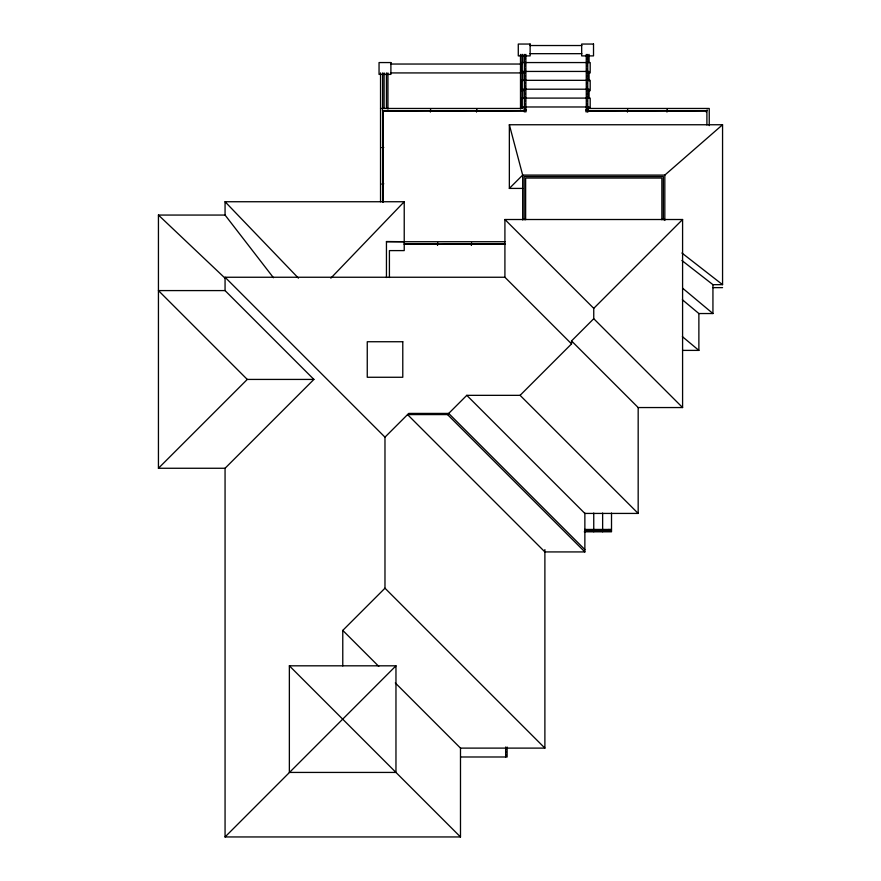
<?xml version="1.0" encoding="UTF-8"?>
<svg xmlns="http://www.w3.org/2000/svg" width="881" height="881" viewBox="0 0 881 881"><rect width="100%" height="100%" fill="white"/><g stroke="black" fill="none" stroke-linecap="round" stroke-linejoin="round"><path stroke-width="1.32" d="M330.849 278.154L404.225 201.738L225.062 201.738L225.062 215.063L273.462 277.735M225.062 468.263L158.437 468.263L247.275 379.425L313.9 379.425L225.062 468.263L225.062 836.95L460.488 836.95L460.488 748.112L395.305 682.929M522.675 188.413L509.35 188.413L522.675 175.088L664.825 175.088L722.563 124.75L722.563 284.662L712.938 284.662L681.927 260.512M460.488 748.112L544.887 748.112L384.975 588.2L384.975 437.163L408.729 413.42L448.704 413.42L584.863 549.579M584.863 513.061L584.863 551.924L544.887 551.924L407.551 414.588L447.537 414.588L466.787 395.338L520.087 395.338L638.174 513.425L584.863 513.425L466.787 395.338M593.75 318.713L571.538 340.925L638.174 407.551L682.588 407.551L593.75 318.713L593.75 308.35L682.588 219.512L504.912 219.512L504.912 277.251L571.538 343.887L520.087 395.338M342.775 665.937L342.775 630.4L384.975 588.2M225.062 836.95L395.965 665.816L289.364 665.816L289.364 772.428L395.965 772.428L395.965 665.816M530.01 45.526L581.801 45.526M530.01 53.675L581.801 53.675M524.856 58.388L525.417 58.388M524.856 61.901L525.417 62.463L524.856 61.802M390.779 64.038L521.739 64.038M525.417 68.938L524.812 69.489L525.417 68.839M520.506 72.088L521.993 72.088M390.79 72.925L523.094 72.925M588.706 72.925L590.193 72.925L590.193 62.562L521.618 62.562L521.618 72.925M524.856 75.975L525.417 76.526L524.856 75.865M525.417 83.001L524.856 83.563L525.417 82.902M525.417 86.525L524.856 87.076L525.417 86.415M525.417 90.038L524.856 90.589L525.417 89.939M523.094 90.688L521.618 90.688L521.618 80.325L590.193 80.325L590.193 90.688L588.706 90.688M525.417 93.551L524.856 94.113L525.417 93.452M524.856 97.064L525.417 97.626L524.856 96.965M524.856 100.588L525.417 100.588M524.856 107.614L525.417 107.614M380.537 108.462L522.73 108.462L522.73 106.975L589.081 106.975L589.081 108.462M588.706 108.462L709.238 108.462L709.238 125.631M706.903 111.788L706.903 124.937M509.35 188.413L509.35 124.75L722.563 124.75M158.437 468.263L158.437 215.063L225.062 215.063M386.451 241.724L504.978 241.724M404.225 243.938L436.976 243.938L404.225 244.213M504.912 243.938L472.161 243.938L504.912 244.213M313.9 379.425L225.062 290.587L225.062 277.251L504.912 277.251M712.938 287.635L722.563 287.635M225.062 290.587L158.437 290.587L247.275 379.425M682.368 299.749L698.875 313.537L712.938 313.537L712.938 284.662M682.533 350.396L698.875 350.396L698.875 313.537M584.566 529.448L610.786 529.448L610.786 530.747L584.566 530.747M593.706 529.822L593.706 530.373M602.527 529.822L602.527 530.373M584.268 531.805L611.513 531.805L611.513 513.061M460.983 756.988L507.126 756.988L507.126 747.022M404.225 241.724L386.451 241.526L386.451 277.526M681.927 253.023L722.563 284.662M682.61 288.197L712.938 313.537M682.368 336.619L698.875 350.396M158.437 215.063L224.952 278.088M504.912 219.512L593.75 308.35M447.537 414.588L584.863 551.924M225.062 277.251L384.975 437.163M342.775 630.4L378.775 666.388M289.364 665.816L460.488 836.95M225.062 201.738L298.439 278.154M509.35 124.75L522.675 175.088L522.675 219.964M682.588 219.512L682.588 407.551M664.825 175.088L664.825 220.459M663.338 219.743L663.338 176.574L524.162 176.574L524.162 219.743M661.862 219.776L661.862 178.05L525.638 178.05L525.638 219.776M638.174 407.551L638.174 513.425M610.037 529.448L610.037 530.747M608.738 529.448L608.738 530.747M602.637 513.061L602.637 531.805M593.75 513.061L593.75 531.805M590.193 108.462L590.193 98.099L521.618 98.099L521.618 108.462M589.081 54.413L589.081 62.661M589.081 81.063L589.081 71.438L522.73 71.438L522.675 81.129M589.081 98.276L589.081 89.212L522.73 89.212L522.675 98.892M587.726 54.413L587.781 111.788M587.308 54.875L587.308 55.426L586.746 54.875M586.25 54.413L586.294 110.257M571.538 340.925L571.538 343.887M544.887 549.579L544.887 748.112M525.88 54.413L525.88 109.751M525.417 54.875L525.417 55.426L524.856 54.875M525.417 58.289L525.417 58.939L524.856 58.289M525.417 100.489L525.417 101.139L524.856 100.489M525.417 107.515L525.417 108.176L524.856 107.515M524.393 54.413L524.393 109.751M522.73 54.413L522.73 62.661M521.993 54.413L521.993 108.44M520.506 54.413L520.506 108.991M506.024 748.85L506.024 749.401M506.024 751.812L506.024 752.363M506.024 754.775L506.024 755.325M505.65 747.022L505.65 756.988M404.225 201.738L404.225 250.6L389.413 250.6L389.413 277.526M387.937 72.925L387.937 109.134M386.451 72.925L386.451 108.462M384.094 72.925L384.094 108.462M383.015 202.068L383.015 184.636L382.861 202.068M382.618 72.925L382.618 108.462M380.537 72.925L380.537 201.804M429.774 110.797L383.631 110.94L429.774 110.797M707.091 110.191L706.243 111.854L707.091 110.191M382.475 110.059L383.488 111.788L382.475 110.059M530.131 44.05L518.281 44.05L518.281 55.899L530.131 55.899L530.131 44.05M593.519 44.05L581.68 44.05L581.68 55.899L593.519 55.899L593.519 44.05M587.308 58.388L586.746 58.939L587.308 58.388M587.308 61.901L586.746 62.463L587.308 61.901M390.9 62.562L379.05 62.562L379.05 74.4L390.9 74.4L390.9 62.562M525.417 65.425L524.856 65.976L525.417 65.425M587.308 65.425L586.746 65.976L587.308 65.425M587.308 68.938L586.746 69.489L587.308 68.938M525.417 72.451L524.856 73.013L525.417 72.352M587.308 72.451L586.746 73.013L587.308 72.451M587.308 75.975L586.746 76.526L587.308 75.975M525.417 79.488L524.856 80.039L525.417 79.488M587.308 79.488L586.746 80.039L587.308 79.488M587.308 83.001L586.746 83.563L587.308 83.001M587.308 86.525L586.746 87.076L587.308 86.525M587.308 90.038L586.746 90.589L587.308 90.038M587.308 93.551L586.746 94.113L587.308 93.551M587.297 97.064L586.735 97.626L587.297 97.064M587.308 100.588L586.746 101.139L587.308 100.588M525.417 104.101L524.856 104.663L525.417 104.002M587.308 104.101L586.746 104.663L587.308 104.101M587.308 107.614L586.746 108.176L587.308 107.614M430.578 109.751L430.346 111.788L430.578 109.751M476.797 109.751L476.566 111.788L476.797 109.751M526.056 109.751L524.206 109.751L524.206 111.788L526.056 111.788L526.056 109.751M587.957 109.751L585.92 109.751L585.92 111.788L587.957 111.788L587.957 109.751M627.635 109.751L627.404 111.788L627.635 109.751M667.203 109.751L666.972 111.788L667.203 109.751M475.993 110.797L431.161 110.94L475.993 110.797M523.512 110.797L477.381 110.94L523.512 110.797M626.832 110.797L588.475 110.94L626.832 110.797M666.399 110.797L628.219 110.94L666.399 110.797M706.144 110.797L667.787 110.94L706.144 110.797M383.015 111.788L382.861 146.83L383.015 111.788M383.631 147.402L382.112 147.634L383.631 147.402M383.015 148.217L382.861 183.248L383.015 148.217M383.631 183.821L382.112 184.052L383.631 183.821M437.758 243.013L437.527 245.149L437.758 243.013M471.599 243.013L471.368 245.149L471.599 243.013M470.817 243.938L438.32 244.213L470.817 243.938M402.782 341.74L367.256 341.74L367.256 377.266L402.782 377.266L402.782 341.74M587.825 529.822L587.352 530.373L587.825 529.822M590.788 529.822L590.314 530.373L590.788 529.822M596.657 529.822L596.184 530.373L596.657 529.822M599.565 529.822L599.091 530.373L599.565 529.822M605.533 529.822L605.06 530.373L605.533 529.822"/></g></svg>
